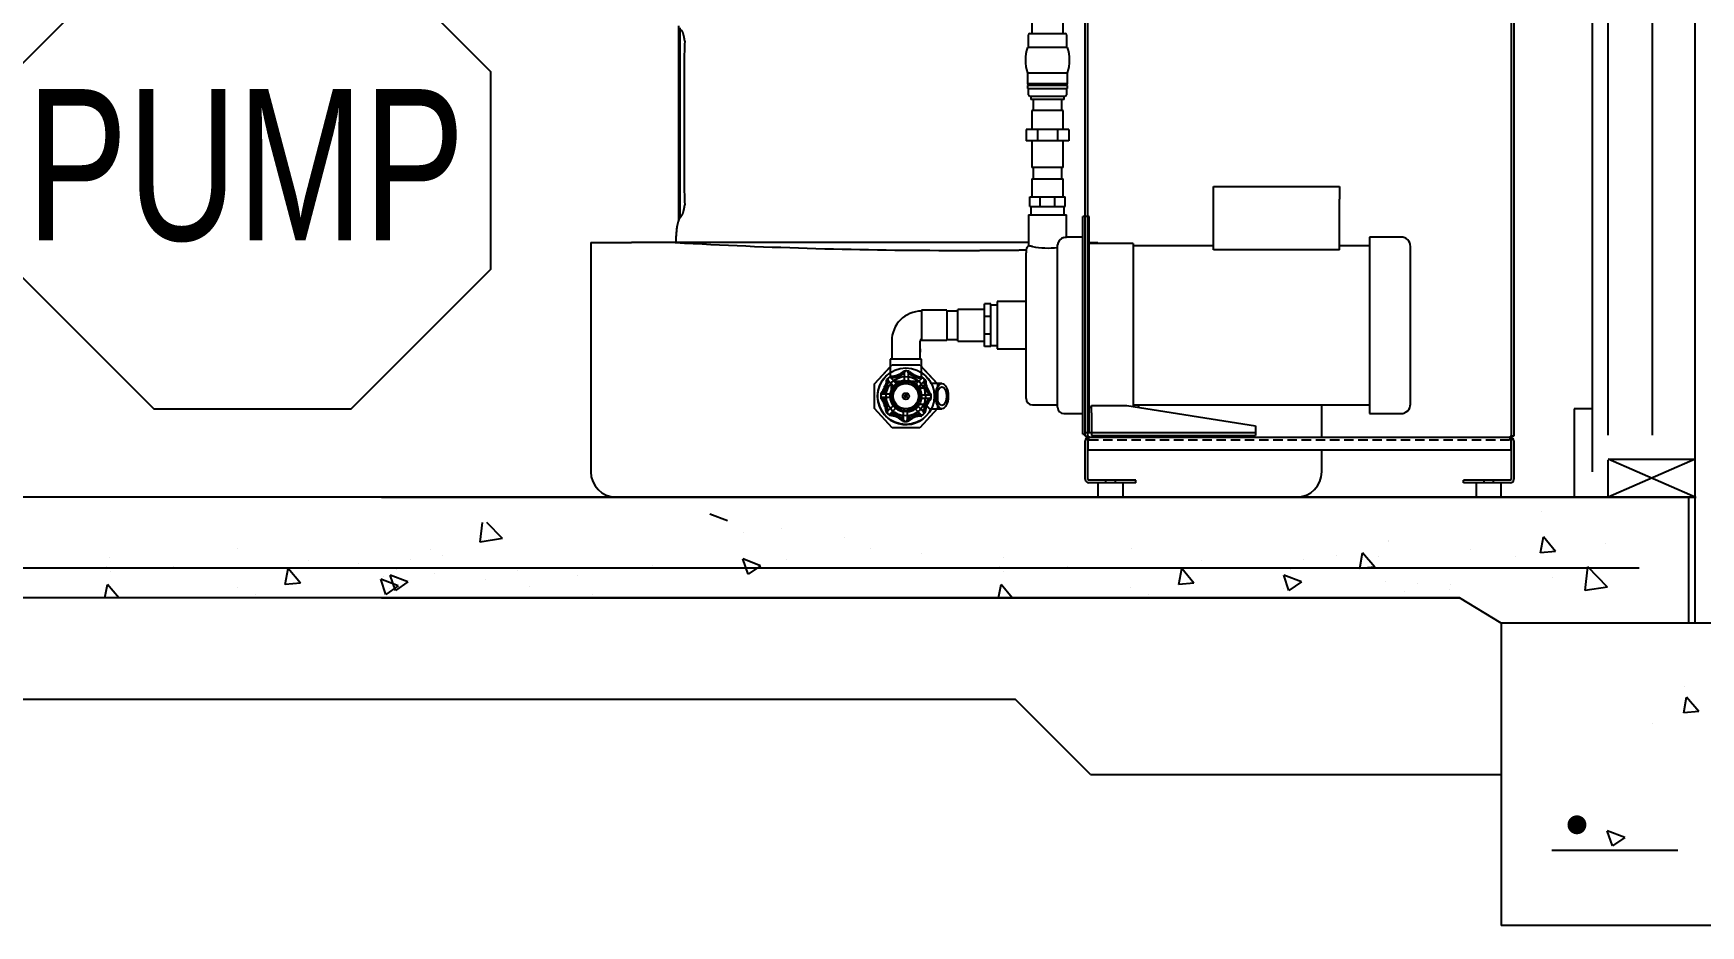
# Model space of a CAD drawing. Extents: x -16 to 10076, y -1 to 10000.
# Drawn here: x 4230.8 to 4297, y 590.3 to 625.7 of the extents above; entities that cross this region are included whole.
import ezdxf
from ezdxf.enums import TextEntityAlignment as Align

# ---------------------------------------------------------------- set-up
doc = ezdxf.new("R2010")
doc.units = 0
doc.header["$MEASUREMENT"] = 0
doc.linetypes.add('DASHED', pattern=[0.75, 0.5, -0.25])
doc.linetypes.add('HIDDEN2', pattern=[0.1875, 0.125, -0.0625])
for name, color, linetype in [('$DDT_AUDIT_GENERATED_(41F)', 7, 'Continuous'), ('.50_DRAIN_VALVE', 7, 'Continuous'), ('.50_RUBBER_FOOT_', 7, 'Continuous'), ('1_IN._X_90_DEG._', 7, 'Continuous'), ('1_IN_BULKHEAD', 7, 'Continuous'), ('1_IN_TEE', 7, 'Continuous'), ('1HP_PUMP_1ST1E4C', 7, 'Continuous'), ('300_GALLON_PLAST', 7, 'Continuous'), ('400_GALLON_TANK', 7, 'Continuous'), ('ADAPTER_1_IN_C_X', 7, 'Continuous'), ('ADAPTER_1_IN_X_1', 7, 'Continuous'), ('ANGLE_2_X_2_X_.1', 7, 'Continuous'), ('COPCHKNPT100-S_C', 7, 'Continuous'), ('FLEX_HOSE', 7, 'Continuous'), ('INSULATION', 30, 'Continuous'), ('PS200_VERTICLE_S', 7, 'Continuous'), ('SECTION', 3, 'Continuous'), ('TEXT', 1, 'Continuous'), ('TUBE_COPPER1_X_2', 7, 'Continuous'), ('UNION_1_IN_COPU1', 7, 'Continuous'), ('VALVE_HANDLE', 7, 'Continuous'), ('WIDE_RFP_SHT_MET', 7, 'Continuous')]:
    doc.layers.add(name, color=color, linetype=linetype)
doc.styles.get("Standard").update_dxf_attribs({"font": 'hcad.shx', "height": 8})
doc.linetypes.add('BATTING', pattern='A,0.0001,-0.1,[134,ltypeshp.shx,S=0.1,R=0,X=-0.1,Y=0],-0.2,[134,ltypeshp.shx,S=0.1,R=180,X=0.1,Y=0],-0.1', length=0.4001)

msp = doc.modelspace()

# ---------------------------------------------------------------- linework, layer by layer
at = {"layer": '$DDT_AUDIT_GENERATED_(41F)', "color": 1, "linetype": 'Continuous'}
msp.add_line((4266.00591, 613.17711), (4266.00591, 613.04961), dxfattribs=at)
for centre, radius, start, end in [((4265.97591, 613.17711), 0.03, 0, 17.613473), ((4265.97591, 613.04961), 0.03, 342.386527, 0), ((4265.44091, 611.30161), 0.875, 138.565836, 144.1934706), ((4265.44091, 611.30161), 0.875, 183.565836, 190.4778427), ((4265.44091, 611.30161), 0.875, 167.4667474, 174.0962786), ((4265.44091, 611.30161), 0.875, 35.8065294, 39.0962786), ((4265.44091, 611.30161), 0.875, 215.7919926, 219.0962786), ((4265.44091, 611.30161), 0.875, 228.565836, 235.4778427), ((4265.44091, 611.30161), 0.875, 302.4667474, 309.0962786), ((4265.44091, 611.30161), 0.875, 318.565836, 324.2080074), ((4265.44091, 611.30161), 0.875, 257.4667474, 264.0962786), ((4265.44091, 611.30161), 0.875, 273.565836, 280.4778427)]:
    msp.add_arc(centre, radius, start, end, dxfattribs=at)
at = {"layer": '.50_DRAIN_VALVE', "color": 1, "linetype": 'Continuous'}
for p, q in [((4264.89573, 611.53024), (4264.9547, 611.58446)), ((4264.89573, 611.44013), (4264.89573, 611.53024)), ((4265.19976, 611.80979), (4265.22191, 611.83016)), ((4265.22191, 611.83016), (4265.24846, 611.83016)), ((4265.63336, 611.83016), (4265.65991, 611.83016)), ((4265.65991, 611.83016), (4265.67787, 611.81176)), ((4266.22312, 611.61411), (4265.90862, 611.61411)), ((4266.86828, 611.80161), (4266.43527, 611.80161)), ((4264.89573, 611.07297), (4264.89573, 611.16308)), ((4264.96143, 611.00749), (4264.89573, 611.07297)), ((4265.20956, 610.76016), (4265.14835, 610.82117)), ((4265.28846, 610.76016), (4265.20956, 610.76016)), ((4265.64756, 610.76016), (4265.59336, 610.76016)), ((4265.68347, 610.79409), (4265.64756, 610.76016)), ((4265.90862, 610.98911), (4266.22396, 610.98911)), ((4266.43527, 610.80161), (4266.86828, 610.80161))]:
    msp.add_line(p, q, dxfattribs=at)
for major_axis in [(0, 0.5), (0, -0.375)]:
    msp.add_ellipse((4266.86828, 611.30161), major_axis=major_axis, ratio=0.5, dxfattribs=at)
for points, weights in [([(4266.23189, 611.59237), (4266.19392, 611.48615), (4266.18677, 611.35636)], [1, 0.967552729747, 1]), ([(4266.18935, 611.21161), (4266.19959, 611.09971), (4266.23302, 611.00769)], [1, 0.975083349501, 1]), ([(4266.2672, 610.93146), (4266.33869, 610.80161), (4266.43527, 610.80161)], [1, 0.932819043904, 1])]:
    msp.add_rational_spline(points, weights, degree=2, dxfattribs=at)
at = {"layer": '.50_RUBBER_FOOT_', "color": 1, "linetype": 'Continuous'}
for p, q in [((4273.0591, 607.86386), (4273.0591, 607.30136)), ((4273.0591, 607.30136), (4274.0591, 607.30136)), ((4274.0591, 607.30136), (4274.0591, 607.86386)), ((4288.0593, 607.86386), (4288.0593, 607.30136)), ((4288.0593, 607.30136), (4289.0593, 607.30136)), ((4289.0593, 607.30136), (4289.0593, 607.86386))]:
    msp.add_line(p, q, dxfattribs=at)
at = {"layer": '1_IN._X_90_DEG._', "color": 1, "linetype": 'Continuous'}
for p, q in [((4266.06591, 614.70786), (4266.06591, 613.51986)), ((4267.06591, 614.70786), (4266.06591, 614.70786)), ((4267.06591, 614.70786), (4267.06591, 613.51986)), ((4264.87731, 613.48886), (4264.87731, 612.77061)), ((4266.0045, 612.77061), (4266.0045, 613.48886)), ((4266.06591, 613.51986), (4267.06591, 613.51986))]:
    msp.add_line(p, q, dxfattribs=at)
for radius in [1.18859, 0.06141]:
    msp.add_arc((4266.06591, 613.48886), radius, 90, 180, dxfattribs=at)
at = {"layer": '1_IN_BULKHEAD', "color": 1, "linetype": 'Continuous'}
for p, q in [((4264.19091, 611.78953), (4264.89279, 612.55161)), ((4264.89279, 612.55161), (4265.98903, 612.55161)), ((4265.98903, 612.55161), (4266.69091, 611.78953)), ((4264.19091, 611.78953), (4264.81591, 612.46813)), ((4266.06591, 612.46813), (4266.67979, 611.80161)), ((4264.19091, 610.81368), (4264.19091, 611.78953)), ((4264.19091, 610.81368), (4264.19091, 611.78953)), ((4266.69091, 611.78953), (4266.69091, 610.81368)), ((4264.89279, 610.05161), (4264.19091, 610.81368)), ((4264.89279, 610.05161), (4264.19091, 610.81368)), ((4266.69091, 610.81368), (4265.98903, 610.05161)), ((4266.67979, 610.80161), (4265.98903, 610.05161)), ((4265.98903, 610.05161), (4264.89279, 610.05161)), ((4265.98903, 610.05161), (4264.89279, 610.05161))]:
    msp.add_line(p, q, dxfattribs=at)
msp.add_circle((4265.44091, 611.30161), 1.125, dxfattribs=at)
for start, end in [(123.7489886, 333.6122), (26.3878, 56.2510114)]:
    msp.add_arc((4265.44091, 611.30161), 1.125, start, end, dxfattribs=at)
at = {"layer": '1_IN_TEE', "color": 1, "linetype": 'Continuous'}
for p, q in [((4266.06591, 612.77061), (4264.81591, 612.77061)), ((4264.81591, 612.77061), (4264.81591, 612.08223)), ((4266.06591, 612.06814), (4266.06591, 612.77061)), ((4264.97419, 611.89561), (4265.24651, 611.89561)), ((4265.6353, 611.89561), (4265.95762, 611.89561)), ((4266.06591, 612.00323), (4266.06591, 612.00502)), ((4264.86291, 611.80223), (4264.86291, 611.53939)), ((4266.01891, 611.61411), (4266.01891, 611.75233))]:
    msp.add_line(p, q, dxfattribs=at)
for start, end in [(95.0560156, 126.7206243), (50.0560156, 81.7206243), (185.0560156, 216.7206243), (140.0560156, 171.7206243), (30, 36.7206243), (230.0560156, 261.7206243), (275.0560156, 306.7206243), (320.0560156, 330)]:
    msp.add_arc((4265.44091, 611.30161), 0.625, start, end, dxfattribs=at)
at = {"layer": '1HP_PUMP_1ST1E4C', "color": 1, "linetype": 'Continuous'}
for p, q in [((4277.6466, 619.61386), (4282.6466, 619.61386)), ((4277.6466, 619.11386), (4277.6466, 619.61386)), ((4282.6466, 619.61386), (4282.6466, 619.11386)), ((4270.3091, 618.48886), (4271.8091, 618.48886)), ((4270.3091, 618.48886), (4270.3091, 617.26868)), ((4271.8091, 617.61367), (4271.8091, 618.48886)), ((4277.6466, 617.10618), (4277.6466, 619.11386)), ((4282.6466, 617.10618), (4282.6466, 619.11386)), ((4272.4591, 609.80136), (4272.4591, 618.42636)), ((4272.7091, 618.42636), (4272.4591, 618.42636)), ((4272.7091, 609.86386), (4272.7091, 618.42636)), ((4271.4591, 610.86386), (4271.4591, 617.30133)), ((4272.4591, 617.61386), (4271.80819, 617.61386)), ((4274.4591, 617.36386), (4272.7091, 617.36386)), ((4274.4591, 617.36386), (4274.4591, 610.88618)), ((4277.6466, 617.26886), (4274.4591, 617.26886)), ((4283.8341, 617.26886), (4282.6466, 617.26886)), ((4283.8341, 617.61386), (4283.8341, 610.61386)), ((4285.0841, 617.61386), (4283.8341, 617.61386)), ((4285.4591, 610.98886), (4285.4591, 617.23886)), ((4270.2091, 617.04824), (4270.2091, 616.98916)), ((4270.2091, 611.20886), (4270.2091, 616.98916)), ((4282.6466, 617.10618), (4277.6466, 617.10618)), ((4269.0591, 615.05386), (4269.0591, 613.17386)), ((4270.2091, 615.05386), (4269.0591, 615.05386)), ((4269.0591, 613.17386), (4270.2091, 613.17386)), ((4270.4591, 610.95886), (4271.4591, 610.95886)), ((4271.7091, 610.61386), (4272.4591, 610.61386)), ((4272.7091, 610.86386), (4272.8091, 610.86386)), ((4272.8091, 610.63805), (4272.8091, 610.92636)), ((4272.8091, 610.92636), (4274.20208, 610.92636)), ((4272.8091, 610.63805), (4272.8091, 609.86386)), ((4274.20208, 610.92636), (4279.3091, 610.12795)), ((4274.4591, 610.95886), (4283.8341, 610.95886)), ((4283.8341, 610.61386), (4285.0841, 610.61386)), ((4279.3091, 610.12795), (4279.3091, 609.86386)), ((4272.4591, 609.80136), (4272.5591, 609.80136)), ((4272.8091, 609.86386), (4272.8091, 609.73886)), ((4272.8091, 609.86386), (4279.3091, 609.86386)), ((4272.8091, 609.73886), (4279.3091, 609.73886)), ((4279.3091, 609.86386), (4279.3091, 609.73886))]:
    msp.add_line(p, q, dxfattribs=at)
for centre, radius, start, end in [((4271.05797, 620.29184), 3.11338, 258.9099401, 277.4027422), ((4271.76676, 617.29143), 0.30781, 100.7955166, 178.157026), ((4271.00044, 621.38627), 3.85811, 280.5842441, 282.0989384), ((4285.0841, 617.23886), 0.375, 0, 90), ((4270.4591, 611.20886), 0.25, 180, 270), ((4271.7091, 610.86386), 0.25, 180, 270), ((4285.0841, 610.98886), 0.375, 270, 0)]:
    msp.add_arc(centre, radius, start, end, dxfattribs=at)
msp.add_rational_spline([(4270.31456, 617.27265), (4270.20871, 617.19766), (4270.20911, 617.06796)], [1, 0.887605387235, 1], degree=2, dxfattribs=at)
msp.add_open_spline([(4270.4591, 617.2366), (4270.43518, 617.2412), (4270.41377, 617.24557), (4270.38558, 617.25154), (4270.37692, 617.25342), (4270.36118, 617.25687), (4270.35409, 617.25846), (4270.33507, 617.26276), (4270.32541, 617.26501), (4270.31563, 617.26731), (4270.31317, 617.26789), (4270.30992, 617.26866), (4270.30911, 617.26885), (4270.3091, 617.26886)], degree=3, knots=[0, 0, 0, 0, 0.125, 0.125, 0.1875, 0.1875, 0.25, 0.25, 0.375, 0.375, 0.4375, 0.4375, 0.499731428, 0.499731428, 0.499731428, 0.499731428], dxfattribs=at)
at = {"layer": '300_GALLON_PLAST', "color": 1, "linetype": 'Continuous'}
for p, q in [((4272.7091, 617.39811), (4273.0591, 617.39811)), ((4281.94091, 609.67646), (4281.94091, 610.95886)), ((4281.94091, 608.30157), (4281.94091, 609.17686))]:
    msp.add_line(p, q, dxfattribs=at)
at = {"layer": '400_GALLON_TANK', "color": 1, "linetype": 'Continuous'}
for p, q in [((4256.4251, 625.99614), (4256.4251, 618.28075)), ((4256.47127, 625.90928), (4256.47127, 618.36755)), ((4256.6508, 624.85181), (4256.6508, 619.42501)), ((4256.47922, 618.37747), (4256.46844, 618.36401)), ((4256.54493, 618.45952), (4256.47922, 618.37747)), ((4252.94091, 617.39861), (4254.5542, 617.39861)), ((4252.94091, 617.39861), (4252.94091, 608.30161)), ((4254.65168, 617.39861), (4254.5542, 617.39861)), ((4254.7518, 617.39861), (4254.65168, 617.39861)), ((4256.2837, 617.39861), (4254.7518, 617.39861)), ((4256.2837, 617.39861), (4256.28367, 617.39808)), ((4270.3091, 617.39808), (4256.28367, 617.39808)), ((4256.2837, 617.39861), (4256.3142, 617.39861)), ((4267.44091, 617.0848), (4267.44058, 617.0848)), ((4255.64329, 607.30161), (4253.94091, 607.30161)), ((4255.74293, 607.30161), (4255.64329, 607.30161)), ((4256.52343, 607.30161), (4255.74293, 607.30161)), ((4267.44058, 607.30161), (4256.52343, 607.30161)), ((4278.35839, 607.30161), (4267.44058, 607.30161)), ((4279.13889, 607.30161), (4278.35839, 607.30161)), ((4279.13889, 607.30161), (4280.94091, 607.30161))]:
    msp.add_line(p, q, dxfattribs=at)
for centre, radius, start, end in [((4263.07471, 624.86614), 6.42392, 175.4165167, 180.1277525), ((4262.98966, 619.40738), 6.33888, 179.8406239, 184.6151069), ((4267.40159, 814.5626), 197.4778, 266.781031, 270.0113125), ((4253.94091, 608.30161), 1, 180, 270), ((4280.94091, 608.30161), 1, 270, 359.9977226)]:
    msp.add_arc(centre, radius, start, end, dxfattribs=at)
for points, weights in [([(4256.67133, 625.37948), (4256.62655, 625.71539), (4256.54459, 625.81774)], [1, 0.929930989196, 1]), ([(4256.54493, 618.45952), (4256.62666, 618.56225), (4256.67133, 618.89734)], [1, 0.930237901763, 1]), ([(4256.28367, 617.39808), (4256.29821, 617.3972), (4256.3128, 617.39637)], [1, 0.999972154245, 1]), ([(4267.44091, 617.0848), (4268.8272, 617.0848), (4270.21159, 617.10391)], [1, 0.998608545162, 0.997905599607])]:
    msp.add_rational_spline(points, weights, degree=2, dxfattribs=at)
msp.add_open_spline([(4256.46844, 618.36401), (4256.45734, 618.35014), (4256.44655, 618.33203), (4256.42561, 618.28725), (4256.41559, 618.2609), (4256.39649, 618.20022), (4256.38754, 618.16632), (4256.37081, 618.09139), (4256.36316, 618.05086), (4256.34928, 617.96373), (4256.34315, 617.9177), (4256.3325, 617.82081), (4256.32805, 617.77056), (4256.32091, 617.66662), (4256.31829, 617.61396), (4256.31487, 617.5073), (4256.31406, 617.4533), (4256.3142, 617.39861)], degree=3, knots=[0, 0, 0, 0, 0.125, 0.125, 0.25, 0.25, 0.375, 0.375, 0.5, 0.5, 0.625, 0.625, 0.75, 0.75, 0.875, 0.875, 1, 1, 1, 1], dxfattribs=at)
at = {"layer": 'ADAPTER_1_IN_C_X', "color": 1, "linetype": 'Continuous'}
for p, q in [((4270.4341, 619.92911), (4271.6841, 619.92911)), ((4270.4341, 619.92911), (4270.4341, 619.20305)), ((4271.6841, 619.20305), (4271.6841, 619.92911)), ((4270.36413, 619.20305), (4270.77124, 619.20305)), ((4270.36413, 618.82805), (4270.36413, 619.20305)), ((4270.77124, 619.20305), (4271.34697, 619.20305)), ((4270.77124, 618.82805), (4270.77124, 619.20305)), ((4271.34697, 619.20305), (4271.75408, 619.20305)), ((4271.34697, 618.82805), (4271.34697, 619.20305)), ((4271.75408, 618.82805), (4271.75408, 619.20305)), ((4270.36413, 618.82805), (4270.77124, 618.82805)), ((4270.4016, 618.82805), (4270.4016, 618.48886)), ((4270.77124, 618.82805), (4271.34697, 618.82805)), ((4271.34697, 618.82805), (4271.75408, 618.82805)), ((4271.7166, 618.48886), (4271.7166, 618.82805))]:
    msp.add_line(p, q, dxfattribs=at)
at = {"layer": 'ADAPTER_1_IN_X_1', "color": 1, "linetype": 'Continuous'}
for p, q in [((4267.50391, 613.48886), (4267.50391, 614.73886)), ((4268.56391, 614.73886), (4267.50391, 614.73886)), ((4268.56391, 614.46386), (4268.56391, 614.95883)), ((4268.81391, 614.95883), (4268.56391, 614.95883)), ((4268.81391, 614.46386), (4268.81391, 614.95883)), ((4269.0591, 614.91386), (4268.81391, 614.91386)), ((4268.56391, 613.76386), (4268.56391, 614.46386)), ((4268.81391, 614.46386), (4268.56391, 614.46386)), ((4268.81391, 613.76386), (4268.81391, 614.46386)), ((4267.50391, 613.48886), (4268.56391, 613.48886)), ((4268.56391, 613.26888), (4268.56391, 613.76386)), ((4268.81391, 613.76386), (4268.56391, 613.76386)), ((4268.81391, 613.26888), (4268.56391, 613.26888)), ((4268.81391, 613.26888), (4268.81391, 613.76386)), ((4268.81391, 613.31386), (4269.0591, 613.31386))]:
    msp.add_line(p, q, dxfattribs=at)
at = {"layer": 'ANGLE_2_X_2_X_.1', "color": 1, "linetype": 'Continuous'}
msp.add_line((4272.5591, 609.86386), (4272.8091, 609.86386), dxfattribs=at)
at = {"layer": 'COPCHKNPT100-S_C', "color": 1, "linetype": 'Continuous'}
for p, q in [((4270.4341, 626.44323), (4270.4341, 625.69323)), ((4271.6841, 625.69323), (4271.6841, 626.44323)), ((4270.30964, 625.13073), (4270.2617, 625.13073)), ((4270.3091, 625.13073), (4270.3091, 625.63323)), ((4270.33829, 625.13073), (4270.30964, 625.13073)), ((4270.7181, 625.13073), (4270.33829, 625.13073)), ((4270.3691, 625.69323), (4270.38814, 625.69323)), ((4270.38814, 625.69323), (4270.75242, 625.69323)), ((4270.78677, 625.13073), (4270.7181, 625.13073)), ((4270.75242, 625.69323), (4270.79838, 625.69323)), ((4271.33144, 625.13073), (4270.78677, 625.13073)), ((4270.79838, 625.69323), (4271.31983, 625.69323)), ((4271.31983, 625.69323), (4271.36579, 625.69323)), ((4271.40011, 625.13073), (4271.33144, 625.13073)), ((4271.36579, 625.69323), (4271.7491, 625.69323)), ((4271.7793, 625.13073), (4271.40011, 625.13073)), ((4271.79153, 625.13073), (4271.7793, 625.13073)), ((4271.8091, 625.13073), (4271.79153, 625.13073)), ((4271.8091, 625.63323), (4271.8091, 625.13073)), ((4271.85651, 625.13073), (4271.8091, 625.13073)), ((4270.2617, 624.13073), (4271.85651, 624.13073)), ((4270.2617, 624.13073), (4270.2617, 623.69073)), ((4271.85651, 623.69073), (4271.85651, 624.13073)), ((4271.85651, 623.69073), (4270.2617, 623.69073)), ((4270.2617, 623.69073), (4270.3217, 623.63073)), ((4271.85651, 623.63073), (4270.2617, 623.63073)), ((4270.2617, 623.63073), (4270.2617, 623.50573)), ((4270.30964, 623.50573), (4270.2617, 623.50573)), ((4270.3091, 623.25323), (4270.3091, 623.50573)), ((4270.30964, 623.50573), (4270.33829, 623.50573)), ((4270.33829, 623.50573), (4270.7181, 623.50573)), ((4270.38814, 623.19323), (4270.3691, 623.19323)), ((4270.75242, 623.19323), (4270.38814, 623.19323)), ((4270.40285, 623.19323), (4270.40285, 623.06823)), ((4270.7181, 623.50573), (4270.78677, 623.50573)), ((4270.79838, 623.19323), (4270.75242, 623.19323)), ((4270.78677, 623.50573), (4271.33144, 623.50573)), ((4271.31983, 623.19323), (4270.79838, 623.19323)), ((4271.36579, 623.19323), (4271.31983, 623.19323)), ((4271.33144, 623.50573), (4271.40011, 623.50573)), ((4271.73007, 623.19323), (4271.36579, 623.19323)), ((4271.40011, 623.50573), (4271.77992, 623.50573)), ((4271.71535, 623.06823), (4271.71535, 623.19323)), ((4271.7491, 623.19323), (4271.73007, 623.19323)), ((4271.77992, 623.50573), (4271.80856, 623.50573)), ((4271.79651, 623.63073), (4271.85651, 623.69073)), ((4271.85651, 623.50573), (4271.80856, 623.50573)), ((4271.8091, 623.50573), (4271.8091, 623.25323)), ((4271.85651, 623.50573), (4271.85651, 623.63073)), ((4271.71535, 623.06823), (4270.40285, 623.06823))]:
    msp.add_line(p, q, dxfattribs=at)
for centre, radius, start, end in [((4271.83384, 624.63073), 1.64974, 162.3574048, 197.6425952), ((4270.3691, 625.63323), 0.06, 90, 180), ((4271.7491, 625.63323), 0.06, 0, 90), ((4270.28437, 624.63073), 1.64974, 342.3574048, 17.6425952), ((4270.3691, 623.25323), 0.06, 180, 270), ((4271.7491, 623.25323), 0.06, 270, 0)]:
    msp.add_arc(centre, radius, start, end, dxfattribs=at)
at = {"layer": 'FLEX_HOSE', "color": 1, "linetype": 'Continuous'}
for radius in [0.78125, 0.625, 0.5]:
    msp.add_circle((4265.44091, 611.30161), radius, dxfattribs=at)
at = {"layer": 'INSULATION', "linetype": 'BATTING', "ltscale": 4}
msp.add_line((4295.07998, 702.59477), (4295.04816, 609.76129), dxfattribs=at)
at = {"layer": 'PS200_VERTICLE_S', "color": 1, "linetype": 'Continuous'}
msp.add_line((4274.6841, 610.851), (4274.6841, 610.95886), dxfattribs=at)
at = {"layer": 'SECTION', "linetype": 'Continuous', "ltscale": 0.125}
for p, q in [((4293.30726, 609.7613), (4293.30726, 704.27916)), ((4292.68225, 610.80129), (4291.95306, 610.80129)), ((4291.95306, 610.80129), (4291.95306, 607.30136)), ((4293.30725, 607.30136), (4293.30725, 608.7613)), ((4296.7598, 607.30136), (4189.09461, 607.30136)), ((4296.48574, 607.30136), (4296.48574, 602.30136)), ((4294.52934, 604.48524), (4177.09461, 604.48524))]:
    msp.add_line(p, q, dxfattribs=at)
at = {"layer": 'SECTION', "linetype": 'Continuous'}
for p, q in [((4292.68226, 608.30136), (4292.68226, 703.65433)), ((4244.63502, 607.30136), (4296.78903, 607.30136)), ((4287.41661, 603.29788), (4199.09463, 603.29932)), ((4244.63502, 603.30136), (4287.41182, 603.30136)), ((4244.63502, 603.29788), (4287.41661, 603.29788)), ((4269.79133, 599.26983), (4217.36219, 599.26528))]:
    msp.add_line(p, q, dxfattribs=at)
at = {"layer": 'SECTION', "ltscale": 1.5}
for p, q in [((4296.75982, 602.30136), (4296.75982, 702.30163)), ((4296.7598, 607.30136), (4293.30725, 608.80136)), ((4293.30725, 608.80136), (4296.7598, 608.80136)), ((4296.7598, 608.80136), (4293.30725, 607.30136)), ((4296.7598, 607.30136), (4244.63502, 607.30136)), ((4296.75982, 602.30136), (4289.06346, 602.30136)), ((4289.06346, 602.30136), (4289.06346, 590.30136)), ((4300.50199, 602.30136), (4296.75982, 602.30136)), ((4272.7598, 596.30136), (4269.79133, 599.26983)), ((4272.7598, 596.30136), (4289.06346, 596.30136)), ((4313.06346, 590.30136), (4289.06346, 590.30136))]:
    msp.add_line(p, q, dxfattribs=at)
at = {"layer": 'SECTION', "linetype": 'Continuous', "ltscale": 3}
for p, q in [((4258.36121, 606.35904), (4257.66102, 606.62782)), ((4290.67617, 606.72716), (4290.67617, 606.72716)), ((4248.54678, 605.51525), (4248.63784, 606.29798)), ((4249.43604, 605.65327), (4248.81744, 606.29798)), ((4258.97875, 605.91032), (4258.97875, 605.91032)), ((4260.49694, 606.04511), (4260.49694, 606.04511)), ((4238.93468, 605.27413), (4238.93468, 605.27413)), ((4249.43604, 605.65327), (4248.54667, 605.51534)), ((4263.00034, 605.71553), (4263.00034, 605.71553)), ((4264.02981, 605.27013), (4264.02981, 605.27013)), ((4274.38514, 605.27413), (4274.38514, 605.27413)), ((4284.57457, 605.57106), (4284.57457, 605.57106)), ((4284.57469, 605.55358), (4284.57469, 605.55358)), ((4290.61675, 605.09112), (4290.73238, 605.71795)), ((4291.21436, 605.14344), (4290.73227, 605.71798)), ((4293.19422, 605.4492), (4293.19422, 605.4492)), ((4233.86539, 604.88408), (4233.86539, 604.88408)), ((4241.72909, 604.77255), (4241.72909, 604.77255)), ((4243.72104, 604.67543), (4243.72104, 604.67543)), ((4245.76856, 604.8142), (4245.76856, 604.8142)), ((4246.59704, 605.20227), (4246.59704, 605.20227)), ((4247.06732, 604.9981), (4247.06732, 604.9981)), ((4255.37883, 604.5937), (4255.37883, 604.5937)), ((4259.6754, 604.57659), (4258.97522, 604.84537)), ((4259.17809, 604.24096), (4258.97533, 604.84525)), ((4260.71705, 604.81925), (4260.71705, 604.81925)), ((4266.05528, 605.0448), (4266.05528, 605.0448)), ((4269.31585, 604.88408), (4269.31585, 604.88408)), ((4277.17955, 604.77255), (4277.17955, 604.77255)), ((4281.21902, 604.8142), (4281.21902, 604.8142)), ((4282.51778, 604.9981), (4282.51778, 604.9981)), ((4283.44415, 604.46359), (4283.55978, 605.09042)), ((4284.04176, 604.51592), (4283.55967, 605.09046)), ((4284.17954, 604.95089), (4284.17954, 604.95089)), ((4287.856, 605.22365), (4287.856, 605.22365)), ((4289.62564, 604.93088), (4289.62564, 604.93088)), ((4291.21436, 605.14344), (4290.61664, 605.09115)), ((4233.71372, 604.56603), (4233.71372, 604.56603)), ((4233.86641, 604.33618), (4233.86641, 604.33618)), ((4236.39087, 604.547), (4236.39087, 604.547)), ((4240.82109, 603.83607), (4240.93672, 604.46289)), ((4241.4187, 603.8884), (4240.93661, 604.46294)), ((4245.30411, 603.77571), (4244.60392, 604.04449)), ((4244.8068, 603.44007), (4244.60403, 604.04436)), ((4244.70238, 604.1426), (4244.70238, 604.1426)), ((4245.68427, 603.93461), (4244.98408, 604.20339)), ((4245.18696, 603.59906), (4244.98419, 604.20335)), ((4245.68427, 603.93461), (4245.18685, 603.59909)), ((4245.25019, 604.44268), (4245.25019, 604.44268)), ((4246.7341, 604.25924), (4246.7341, 604.25924)), ((4248.77211, 604.03525), (4248.77211, 604.03525)), ((4250.04061, 604.36815), (4250.04061, 604.36815)), ((4252.4289, 604.20122), (4252.4289, 604.20122)), ((4259.6754, 604.57659), (4259.17798, 604.24108)), ((4269.16418, 604.56603), (4269.16418, 604.56603)), ((4269.31687, 604.33618), (4269.31687, 604.33618)), ((4271.84133, 604.547), (4271.84133, 604.547)), ((4276.27155, 603.83607), (4276.38717, 604.46289)), ((4276.86916, 603.8884), (4276.38707, 604.46294)), ((4281.13473, 603.93461), (4280.43454, 604.20339)), ((4280.63742, 603.59906), (4280.43465, 604.20335)), ((4281.13473, 603.93461), (4280.63731, 603.59909)), ((4280.70064, 604.44268), (4280.70064, 604.44268)), ((4284.04176, 604.51592), (4283.44404, 604.46363)), ((4284.48796, 603.94407), (4284.48796, 603.94407)), ((4291.08575, 604.10595), (4291.08575, 604.10595)), ((4292.39124, 603.58824), (4292.50172, 604.53794)), ((4293.28049, 603.72618), (4292.50161, 604.53794)), ((4233.66561, 603.30136), (4233.76412, 603.83537)), ((4234.21213, 603.30136), (4233.76401, 603.83541)), ((4238.91748, 603.696), (4238.91748, 603.696)), ((4239.62061, 603.4293), (4239.62061, 603.4293)), ((4241.4187, 603.8884), (4240.82098, 603.83611)), ((4245.30411, 603.77571), (4244.80669, 603.4402)), ((4244.95884, 603.65485), (4244.95884, 603.65485)), ((4250.52142, 603.76063), (4250.52142, 603.76063)), ((4253.02482, 603.43105), (4253.02482, 603.43105)), ((4253.90648, 603.33114), (4253.90648, 603.33114)), ((4269.11607, 603.30136), (4269.21457, 603.83537)), ((4269.66259, 603.30136), (4269.21446, 603.83541)), ((4274.36794, 603.696), (4274.36794, 603.696)), ((4275.07107, 603.4293), (4275.07107, 603.4293)), ((4276.86916, 603.8884), (4276.27144, 603.83611)), ((4280.4093, 603.65485), (4280.4093, 603.65485)), ((4285.21705, 603.54635), (4285.21705, 603.54635)), ((4285.74752, 603.8804), (4285.74752, 603.8804)), ((4286.99136, 603.61449), (4286.99136, 603.61449)), ((4287.05088, 603.81315), (4287.05088, 603.81315)), ((4293.28049, 603.72618), (4292.39112, 603.58824)), ((4296.29884, 598.73936), (4296.41447, 599.36619)), ((4296.33582, 599.77988), (4296.33582, 599.77988)), ((4296.89642, 598.79168), (4296.41433, 599.36621)), ((4296.89642, 598.79168), (4296.29871, 598.73938)), ((4295.06473, 598.32571), (4295.06473, 598.32571)), ((4293.96515, 593.79796), (4293.26497, 594.06674)), ((4293.46786, 593.46242), (4293.2651, 594.06672)), ((4293.96515, 593.79796), (4293.46773, 593.46244))]:
    msp.add_line(p, q, dxfattribs=at)
at = {"layer": 'SECTION', "ltscale": 0.25}
msp.add_line((4289.06346, 602.30136), (4287.41075, 603.30214), dxfattribs=at)
at = {"layer": 'SECTION', "linetype": 'DASHED', "ltscale": 10}
msp.add_line((4291.06346, 593.30136), (4300.89544, 593.30136), dxfattribs=at)
at = {"layer": 'SECTION', "linetype": 'Continuous', "ltscale": 1.5, "const_width": 0.375}
msp.add_lwpolyline([(4291.87596, 594.30136, 1), (4292.25096, 594.30136, 1)], format="xyb", close=True, dxfattribs=at)
at = {"layer": 'TEXT'}
msp.add_lwpolyline([(4235.6057, 629.70435), (4230.07001, 624.16867), (4230.07001, 616.34003), (4235.6057, 610.80435), (4243.43433, 610.80435), (4248.97001, 616.34003), (4248.97001, 624.16867), (4243.43433, 629.70435)], close=True, dxfattribs=at)
at = {"layer": 'TUBE_COPPER1_X_2', "color": 1, "linetype": 'Continuous'}
for p, q in [((4270.4966, 623.06823), (4270.4966, 622.63023)), ((4271.6216, 622.63023), (4271.6216, 623.06823)), ((4270.4966, 621.88023), (4270.4966, 621.88011)), ((4271.6216, 621.88011), (4271.6216, 621.88023)), ((4270.4966, 620.36711), (4270.4966, 619.92911)), ((4271.6216, 619.92911), (4271.6216, 620.36711)), ((4267.50391, 614.67636), (4267.06591, 614.67636)), ((4267.06591, 613.55136), (4267.50391, 613.55136))]:
    msp.add_line(p, q, dxfattribs=at)
at = {"layer": 'UNION_1_IN_COPU1', "color": 1, "linetype": 'Continuous'}
for p, q in [((4271.6841, 622.63023), (4270.4341, 622.63023)), ((4270.4341, 622.63023), (4270.4341, 621.88023)), ((4271.6841, 621.88023), (4271.6841, 622.63023)), ((4270.66685, 621.88011), (4270.20892, 621.88011)), ((4270.20892, 621.88011), (4270.20892, 621.42711)), ((4271.6841, 621.88023), (4270.4341, 621.88023)), ((4271.45129, 621.88011), (4270.66685, 621.88011)), ((4270.66685, 621.88011), (4270.66685, 621.42711)), ((4271.90922, 621.88011), (4271.45129, 621.88011)), ((4271.45129, 621.88011), (4271.45129, 621.42711)), ((4271.90922, 621.88011), (4271.90922, 621.42711)), ((4270.66685, 621.42711), (4270.20892, 621.42711)), ((4270.4341, 621.42711), (4270.4341, 620.36711)), ((4271.45129, 621.42711), (4270.66685, 621.42711)), ((4271.90922, 621.42711), (4271.45129, 621.42711)), ((4271.6841, 620.36711), (4271.6841, 621.42711)), ((4271.6841, 620.36711), (4270.4341, 620.36711)), ((4264.72163, 611.80529), (4264.79642, 611.86907)), ((4264.59097, 611.69386), (4264.63766, 611.73367)), ((4264.59097, 611.62079), (4264.59097, 611.69386)), ((4264.59097, 611.39161), (4264.59097, 611.49758)), ((4264.59097, 611.12585), (4264.59097, 611.24712)), ((4266.11252, 611.84594), (4266.17573, 611.79204)), ((4266.25341, 611.72579), (4266.284, 611.6997)), ((4264.59097, 610.90942), (4264.59097, 610.98852)), ((4264.62839, 610.87752), (4264.59097, 610.90942)), ((4264.76933, 610.75731), (4264.70608, 610.81126)), ((4264.98896, 610.57), (4264.87961, 610.66326)), ((4265.9751, 610.64014), (4265.87732, 610.55675)), ((4266.16021, 610.79801), (4266.08536, 610.73418)), ((4266.28397, 610.90356), (4266.24419, 610.86964)), ((4265.35091, 610.45149), (4265.2452, 610.45149)), ((4265.61637, 610.45149), (4265.49539, 610.45149)), ((4265.75389, 610.45149), (4265.75356, 610.45149)), ((4265.75422, 610.45177), (4265.75389, 610.45149))]:
    msp.add_line(p, q, dxfattribs=at)
at = {"layer": 'VALVE_HANDLE', "color": 1, "linetype": 'Continuous'}
for p, q in [((4265.00602, 611.65837), (4264.7399, 611.92589)), ((4264.84226, 612.02753), (4264.84227, 612.02752)), ((4264.84227, 612.02752), (4265.11192, 611.75787)), ((4265.38566, 611.86139), (4265.38666, 612.23873)), ((4265.53091, 612.23822), (4265.53091, 612.2382)), ((4265.53091, 612.2382), (4265.53091, 611.85686)), ((4265.79767, 611.7365), (4266.06519, 612.00262)), ((4266.16682, 611.90024), (4265.89717, 611.63059)), ((4266.16683, 611.90025), (4266.16682, 611.90024)), ((4264.88113, 611.24636), (4264.50378, 611.24735)), ((4264.5043, 611.39161), (4264.50431, 611.39161)), ((4264.50431, 611.39161), (4264.88566, 611.39161)), ((4265.38179, 611.33906), (4265.40291, 611.36037)), ((4265.41757, 611.30362), (4265.38179, 611.33906)), ((4265.41757, 611.2996), (4265.38179, 611.26415)), ((4265.38179, 611.26415), (4265.40291, 611.24284)), ((4265.40291, 611.36037), (4265.43869, 611.32493)), ((4265.40291, 611.24284), (4265.43869, 611.27829)), ((4265.47891, 611.36037), (4265.44313, 611.32493)), ((4265.47891, 611.24284), (4265.44313, 611.27829)), ((4265.46425, 611.30362), (4265.50002, 611.33906)), ((4265.46425, 611.2996), (4265.50002, 611.26415)), ((4265.50002, 611.33906), (4265.47891, 611.36037)), ((4265.50002, 611.26415), (4265.47891, 611.24284)), ((4266.3775, 611.21161), (4265.99616, 611.21161)), ((4266.00069, 611.35685), (4266.37803, 611.35586)), ((4266.37752, 611.21161), (4266.3775, 611.21161)), ((4264.71498, 610.70296), (4264.715, 610.70297)), ((4264.715, 610.70297), (4264.98465, 610.97262)), ((4265.08415, 610.86672), (4264.81662, 610.6006)), ((4265.35091, 610.36501), (4265.35091, 610.74635)), ((4265.49615, 610.74183), (4265.49516, 610.36448)), ((4266.03954, 610.57569), (4265.76989, 610.84534)), ((4265.8758, 610.94485), (4266.14192, 610.67732)), ((4266.03955, 610.57568), (4266.03954, 610.57569)), ((4265.35091, 610.365), (4265.35091, 610.36501))]:
    msp.add_line(p, q, dxfattribs=at)
msp.add_circle((4265.44091, 611.30161), 0.125, dxfattribs=at)
for centre, radius, start, end in [((4263.89372, 611.97523), 0.78217, 315.9029437, 357.0416464), ((4263.89372, 611.97523), 0.84517, 316.3268739, 356.8194812), ((4264.70481, 611.93332), 0.03, 139.3643263, 177.0416464), ((4265.44091, 611.30161), 1, 134.4651423, 139.3643263), ((4264.78456, 611.97032), 0.063, 134.4651423, 224.4804293), ((4264.78456, 611.97032), 0.063, 224.4804293, 224.8491755), ((4265.44091, 611.30161), 1, 133.3487725, 134.4651423), ((4265.44091, 611.30161), 1, 128.5802638, 133.3487725), ((4264.79772, 611.98298), 0.063, 45, 133.3487725), ((4264.83601, 612.05989), 0.03, 90.9029437, 128.5802638), ((4264.82321, 612.87196), 0.78217, 270.9029437, 312.0416464), ((4264.82321, 612.87196), 0.84517, 271.3268739, 311.8194812), ((4265.44091, 611.30161), 0.5625, 95.6364291, 125.7931038), ((4265.36709, 612.26879), 0.03, 94.3643263, 132.0416464), ((4265.44091, 611.30161), 1, 89.4651423, 94.3643263), ((4265.44091, 611.30161), 0.5625, 89.2603855, 95.6364291), ((4265.44966, 612.23857), 0.063, 89.4651423, 179.4804293), ((4265.44966, 612.23857), 0.063, 179.4804293, 179.8491755), ((4265.44091, 611.30161), 0.5625, 87.197756, 89.2603855), ((4265.44091, 611.30161), 1, 88.3487725, 89.4651423), ((4265.44091, 611.30161), 0.5625, 80.7931038, 87.197756), ((4265.46791, 612.23822), 0.063, 0, 88.3487725), ((4265.44091, 611.30161), 1, 83.5802638, 88.3487725), ((4266.11453, 612.84879), 0.84517, 226.3268739, 266.8194812), ((4265.54937, 612.26552), 0.03, 45.9029437, 83.5802638), ((4266.11453, 612.84879), 0.78217, 225.9029437, 267.0416464), ((4266.10962, 611.95795), 0.063, 134.4804293, 134.8491755), ((4266.10962, 611.95795), 0.063, 44.4651423, 134.4804293), ((4266.07262, 612.03771), 0.03, 49.3643263, 87.0416464), ((4265.44091, 611.30161), 1, 44.4651423, 49.3643263), ((4265.44091, 611.30161), 1, 43.3487725, 44.4651423), ((4267.01126, 611.91931), 0.84517, 181.3268739, 221.8194812), ((4266.12228, 611.9448), 0.063, 315, 43.3487725), ((4265.44091, 611.30161), 1, 37.9837166, 43.3487725), ((4267.01126, 611.91931), 0.78217, 180.1657895, 184.0336215), ((4267.01126, 611.91931), 0.78217, 184.0336215, 218.9109686), ((4265.44091, 611.30161), 1, 179.4651423, 184.3643263), ((4265.44091, 611.30161), 1, 178.3487725, 179.4651423), ((4264.50395, 611.31035), 0.063, 179.4651423, 269.4804293), ((4265.44091, 611.30161), 1, 173.5802638, 178.3487725), ((4264.5043, 611.32861), 0.063, 90, 178.3487725), ((4264.47372, 611.22779), 0.03, 184.3643263, 222.0416464), ((4264.47699, 611.41006), 0.03, 135.9029437, 173.5802638), ((4263.87056, 610.68391), 0.78217, 0.9029437, 42.0416464), ((4263.87056, 610.68391), 0.84517, 1.3268739, 41.8194812), ((4264.50395, 611.31035), 0.063, 269.4804293, 269.8491755), ((4265.44091, 611.30161), 0.5625, 179.2603855, 185.6364291), ((4265.44091, 611.30161), 0.5625, 177.197756, 179.2603855), ((4265.44091, 611.30161), 0.5625, 170.7931038, 177.197756), ((4265.44091, 611.30161), 0.5625, 185.6364291, 215.7931038), ((4265.44091, 611.30161), 0.5625, 140.6364291, 170.7931038), ((4265.44091, 611.30161), 0.5625, 134.2603855, 140.6364291), ((4265.44091, 611.30161), 0.5625, 132.197756, 134.2603855), ((4265.44091, 611.30161), 0.5625, 125.7931038, 132.197756), ((4265.44091, 611.30161), 0.02342, 95.4446905, 175.0809552), ((4265.44091, 611.30161), 0.02342, 184.9190448, 264.5553095), ((4265.44091, 611.30161), 0.02342, 4.9190448, 84.5553095), ((4265.44091, 611.30161), 0.02342, 275.4446905, 355.0809552), ((4265.44091, 611.30161), 0.5625, 50.6364291, 80.7931038), ((4265.44091, 611.30161), 0.5625, 44.2603855, 50.6364291), ((4265.44091, 611.30161), 0.5625, 42.197756, 44.2603855), ((4265.44091, 611.30161), 0.5625, 35.7931038, 42.197756), ((4265.44091, 611.30161), 0.5625, 320.6364291, 350.7931038), ((4265.44091, 611.30161), 0.5625, 5.6364291, 35.7931038), ((4265.44091, 611.30161), 0.5625, 350.7931038, 357.197756), ((4265.44091, 611.30161), 0.5625, 359.2603855, 5.6364291), ((4265.44091, 611.30161), 0.5625, 357.197756, 359.2603855), ((4266.98809, 610.62798), 0.84517, 136.3268739, 176.8194812), ((4266.37752, 611.27461), 0.063, 270, 358.3487725), ((4266.37787, 611.29286), 0.063, 89.4804293, 89.8491755), ((4266.37787, 611.29286), 0.063, 359.4651423, 89.4804293), ((4267.01126, 611.91931), 0.78217, 218.9109686, 222.0416464), ((4266.4081, 611.37542), 0.03, 4.3643263, 42.0416464), ((4265.44091, 611.30161), 1, 353.5802638, 358.3487725), ((4265.44091, 611.30161), 1, 359.4651423, 4.3643263), ((4265.44091, 611.30161), 1, 358.3487725, 359.4651423), ((4264.68263, 610.6967), 0.03, 180.9029437, 218.5802638), ((4265.44091, 611.30161), 1, 218.5802638, 223.3487725), ((4264.75953, 610.65841), 0.063, 135, 223.3487725), ((4265.44091, 611.30161), 1, 223.3487725, 224.4651423), ((4264.77219, 610.64526), 0.063, 224.4651423, 314.4804293), ((4265.44091, 611.30161), 1, 224.4651423, 229.3643263), ((4264.8092, 610.56551), 0.03, 229.3643263, 267.0416464), ((4264.76728, 609.75442), 0.84517, 46.3268739, 86.8194812), ((4264.77219, 610.64526), 0.063, 314.4804293, 314.8491755), ((4265.44091, 611.30161), 0.5625, 215.7931038, 222.197756), ((4265.44091, 611.30161), 0.5625, 222.197756, 224.2603855), ((4265.44091, 611.30161), 0.5625, 224.2603855, 230.6364291), ((4265.44091, 611.30161), 0.5625, 230.6364291, 260.7931038), ((4265.44091, 611.30161), 0.5625, 260.7931038, 267.197756), ((4265.44091, 611.30161), 0.5625, 267.197756, 269.2603855), ((4265.44091, 611.30161), 0.5625, 269.2603855, 275.6364291), ((4266.05861, 609.73126), 0.84517, 91.3268739, 131.8194812), ((4265.44091, 611.30161), 0.5625, 275.6364291, 305.7931038), ((4265.44091, 611.30161), 0.5625, 305.7931038, 312.197756), ((4265.44091, 611.30161), 0.5625, 312.197756, 314.2603855), ((4265.44091, 611.30161), 0.5625, 314.2603855, 320.6364291), ((4266.0841, 610.62023), 0.063, 225, 313.3487725), ((4265.44091, 611.30161), 1, 308.5802638, 313.3487725), ((4265.44091, 611.30161), 1, 313.3487725, 314.4651423), ((4266.09725, 610.63289), 0.063, 314.4651423, 44.4804293), ((4265.44091, 611.30161), 1, 314.4651423, 319.3643263), ((4266.09725, 610.63289), 0.063, 44.4804293, 44.8491755), ((4266.17701, 610.6699), 0.03, 319.3643263, 357.0416464), ((4266.98809, 610.62798), 0.78217, 135.9029437, 177.0416464), ((4266.40483, 611.19315), 0.03, 315.9029437, 353.5802638), ((4264.76728, 609.75442), 0.78217, 45.9029437, 87.0416464), ((4265.33245, 610.33769), 0.03, 225.9029437, 263.5802638), ((4265.44091, 611.30161), 1, 263.5802638, 268.3487725), ((4265.41391, 610.365), 0.063, 180, 268.3487725), ((4265.44091, 611.30161), 1, 268.3487725, 269.4651423), ((4265.43216, 610.36465), 0.063, 269.4651423, 359.4804293), ((4265.44091, 611.30161), 1, 269.4651423, 274.3643263), ((4265.43216, 610.36465), 0.063, 359.4804293, 359.8491755), ((4265.51472, 610.33442), 0.03, 274.3643263, 312.0416464), ((4266.05861, 609.73126), 0.78217, 90.9029437, 132.0416464), ((4266.04581, 610.54332), 0.03, 270.9029437, 308.5802638)]:
    msp.add_arc(centre, radius, start, end, dxfattribs=at)
at = {"layer": 'WIDE_RFP_SHT_MET', "color": 1, "linetype": 'Continuous'}
for p, q in [((4272.5591, 609.71446), (4272.5591, 645.07178)), ((4272.6637, 609.71446), (4272.6637, 645.07178)), ((4289.4547, 645.07178), (4289.4547, 609.71446)), ((4289.5593, 645.07178), (4289.5593, 609.71446)), ((4272.5591, 609.71446), (4272.6637, 609.71446)), ((4272.5591, 608.00646), (4272.5591, 609.53386)), ((4272.6637, 609.71446), (4272.7017, 609.71446)), ((4272.6637, 609.6713), (4272.6637, 609.53386)), ((4272.6637, 608.00646), (4272.6637, 609.53386)), ((4272.66378, 609.53386), (4272.66378, 609.6713)), ((4272.66378, 609.53386), (4272.66378, 609.17686)), ((4272.7017, 609.71446), (4272.7017, 609.67646)), ((4272.7017, 609.67646), (4289.4167, 609.67646)), ((4289.4167, 609.71446), (4289.4167, 609.67646)), ((4289.4167, 609.71446), (4289.4547, 609.71446)), ((4289.45463, 609.53386), (4289.45463, 609.6713)), ((4289.45463, 609.17686), (4289.45463, 609.53386)), ((4289.5593, 609.71446), (4289.4547, 609.71446)), ((4289.4547, 609.6713), (4289.4547, 609.53386)), ((4289.4547, 609.53386), (4289.4547, 608.00646)), ((4289.5593, 609.53386), (4289.5593, 608.00646)), ((4272.66378, 609.17686), (4289.45463, 609.17686)), ((4274.5591, 607.96846), (4272.7017, 607.96846)), ((4274.5591, 607.86386), (4274.5591, 607.96846)), ((4289.4167, 607.96846), (4287.5593, 607.96846)), ((4287.5593, 607.86386), (4287.5593, 607.96846)), ((4274.5591, 607.86386), (4272.7017, 607.86386)), ((4289.4167, 607.86386), (4287.5593, 607.86386))]:
    msp.add_line(p, q, dxfattribs=at)
at = {"layer": 'WIDE_RFP_SHT_MET', "color": 1, "linetype": 'HIDDEN2'}
for p, q in [((4272.7017, 609.57186), (4272.7017, 609.67646)), ((4289.4167, 609.57186), (4289.4167, 609.67646)), ((4273.3636, 607.96846), (4273.3636, 607.86386)), ((4273.7546, 607.86386), (4273.7546, 607.96846)), ((4288.3638, 607.96846), (4288.3638, 607.86386)), ((4288.7548, 607.86386), (4288.7548, 607.96846))]:
    msp.add_line(p, q, dxfattribs=at)
at = {"layer": 'WIDE_RFP_SHT_MET', "color": 1, "linetype": 'HIDDEN2', "ltscale": 3}
msp.add_line((4272.7017, 609.57186), (4289.4167, 609.57186), dxfattribs=at)
at = {"layer": 'WIDE_RFP_SHT_MET', "color": 1, "linetype": 'Continuous'}
for centre, radius, start, end in [((4272.7017, 609.53386), 0.1426, 105.4548932, 180), ((4272.7017, 609.53386), 0.1426, 90, 105.4548932), ((4289.4167, 609.53386), 0.1426, 74.5451068, 90), ((4289.4167, 609.53386), 0.1426, 0, 74.5451068), ((4272.7017, 608.00646), 0.1426, 180, 270), ((4272.7017, 608.00646), 0.038, 180, 270), ((4289.4167, 608.00646), 0.038, 270, 0), ((4289.4167, 608.00646), 0.1426, 270, 0)]:
    msp.add_arc(centre, radius, start, end, dxfattribs=at)
at = {"layer": 'WIDE_RFP_SHT_MET', "color": 1, "linetype": 'HIDDEN2'}
for centre, start, end in [((4272.7017, 609.53386), 90, 180), ((4289.4167, 609.53386), 0, 90)]:
    msp.add_arc(centre, 0.038, start, end, dxfattribs=at)
at = {"layer": 'WIDE_RFP_SHT_MET', "color": 1, "linetype": 'Continuous'}
for points, weights in [([(4272.7017, 609.67646), (4272.68239, 609.67646), (4272.66378, 609.6713)], [1, 0.99091890215, 1]), ([(4289.45463, 609.6713), (4289.43601, 609.67646), (4289.4167, 609.67646)], [1, 0.990918902157, 1])]:
    msp.add_rational_spline(points, weights, degree=2, dxfattribs=at)
at = {"layer": 'WIDE_RFP_SHT_MET', "color": 1, "linetype": 'HIDDEN2'}
msp.add_rational_spline([(4272.7017, 609.57186), (4272.66378, 609.57186), (4272.66378, 609.53386)], [1, 0.707106781187, 1], degree=2, dxfattribs=at)

# ---------------------------------------------------------------- texts
at = {"layer": 'TEXT', "width": 0.75}
msp.add_text('PUMP', height=6, dxfattribs=at).set_placement((4239.24305, 617.48266), align=Align.CENTER)

doc.saveas('drawing.dxf')
